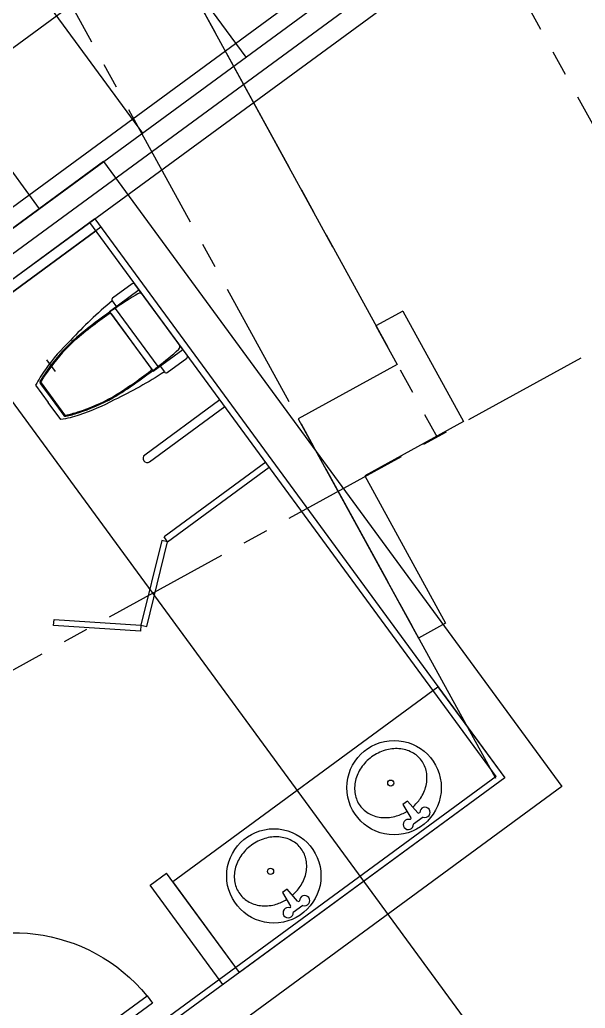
# Model space of a CAD drawing. Header units: millimetres. Extents: x 75184266 to 76346726, y -35077925 to -33679385.
# Drawn here: x 75439953 to 75442712, y -34539773 to -34534952 of the extents above; entities that cross this region are included whole.
import ezdxf

# ---------------------------------------------------------------- set-up
doc = ezdxf.new("R2010")
doc.units = ezdxf.units.MM
doc.header["$LTSCALE"] = 50
doc.header["$MEASUREMENT"] = 0
doc.linetypes.add('CENTER', pattern=[2, 1.25, -0.25, 0.25, -0.25])
doc.linetypes.add('XR-지하3층$0$H', pattern=[1.3, 0.8, -0.5])
doc.layers.get('0').update_dxf_attribs({"linetype": 'CONTINUOUS'})
for name, color, linetype in [('CEN', 1, 'CENTER'), ('XR-지하3층$0$1712-PL$0$DOOR', 4, 'CONTINUOUS'), ('XR-지하3층$0$W1', 3, 'CONTINUOUS'), ('XR-지하3층$0$XR-1F-PLAN$0$A-EQP1', 1, 'CONTINUOUS'), ('XR-지하3층$0$XR-1F-PLAN$0$A-FIN6', 6, 'CONTINUOUS')]:
    doc.layers.add(name, color=color, linetype=linetype)
doc.layers.add('건축', color=8, linetype='CONTINUOUS', plot=False)

# ---------------------------------------------------------------- blocks, each defined once
blk = doc.blocks.new('XR-지하3층$0$XR-1F-PLAN$0$좌변기')
at = {"layer": 'XR-지하3층$0$XR-1F-PLAN$0$A-EQP1'}
for points in [[(-544.4, 76.1), (-544.4, 111.1, 0.414214), (-554.4, 121.1), (-672.4, 121.1, 0.414214), (-682.4, 111.1), (-682.4, -318.9, 0.414214), (-672.4, -328.9), (-554.4, -328.9, 0.414214), (-544.4, -318.9), (-544.4, -283.9)], [(-544.4, 111.1, -0.030636), (-266.4, 76.4, -0.045977), (-84.4, 34, -0.042274), (0, 0), (0, -103.9)], [(-534.4, -281, 0.029867), (-267.6, -275, 0.046073), (-88, -233.1, 0.030504), (-29.1, -210.9, 0.291302), (-23.5, -202.3), (-23.5, -105), (-23.5, -7.6, 0.291302), (-29.1, 0.9, 0.030504), (-88, 23.2, 0.046073), (-267.6, 65.1, 0.029888), (-534.4, 71.1)], [(-544.4, -318.9, 0.030636), (-266.4, -284.2, 0.045977), (-84.4, -241.8, 0.042274), (0, -207.9), (0, -103.9)]]:
    blk.add_lwpolyline(points, format="xyb", dxfattribs=at)
blk.add_lwpolyline([(-502.4, -283.9), (-502.4, 76.1), (-682.4, 76.1), (-682.4, -283.9)], close=True, dxfattribs=at)
for points in [[(-667.3, 63.6, 0.336088), (-682.4, 48), (-682.4, -255.8, 0.369332), (-666.2, -272.8, 0.014927), (-534.4, -281), (-534.4, 71.1, 0.014968)], [(-495.6, 67.3, 0.408431), (-504.4, 58.3), (-504.6, -105), (-504.4, -268.2, 0.408431), (-495.6, -277.2, 0.024723), (-268.1, -270.1, 0.046051), (-89.5, -228.4, 0.030519), (-31.2, -206.3, 0.289645), (-28.5, -202.3), (-28.5, -105), (-28.5, -7.7, 0.289645), (-31.2, -3.6, 0.030519), (-89.5, 18.4, 0.046051), (-268.1, 60.1, 0.024723)]]:
    blk.add_lwpolyline(points, format="xyb", close=True, dxfattribs=at)
blk = doc.blocks.new('XR-지하3층$0$XR-1F-PLAN$0$1LAVA01')
at = {"layer": 'XR-지하3층$0$XR-1F-PLAN$0$A-EQP1'}
for p, q in [((-29.3, -30), (29.3, -30)), ((-29.3, -58), (-26.2, -58)), ((-21.2, -62.5), (-14, -139)), ((14, -139), (21.2, -62.5)), ((26.2, -58), (29.3, -58)), ((-14, -139), (14, -139))]:
    blk.add_line(p, q, dxfattribs=at)
blk.add_lwpolyline([(-17.7, -100.2, 0.064435), (-72.5, -111.9, 0.091719), (-131.5, -145.8, 0.103599), (-172.4, -198.4, 0.113912), (-186, -257.5, 0.113912), (-172.4, -316.6, 0.103599), (-131.5, -369.2, 0.091719), (-72.5, -403.1, 0.084785), (0, -415.5, 0.084785), (72.5, -403.1, 0.091719), (131.5, -369.2, 0.103599), (172.4, -316.6, 0.113912), (186, -257.5, 0.113912), (172.4, -198.4, 0.103599), (131.5, -145.8, 0.091719), (72.5, -111.9, 0.064435), (17.7, -100.2, 0.084785)], format="xyb", dxfattribs=at)
for centre, radius in [((0, -230), 230), ((0, -257.5), 15)]:
    blk.add_circle(centre, radius, dxfattribs=at)
for centre, radius, start, end in [((-50, -44), 25, 34.0558, 325.9442), ((50, -44), 25, 214.0558, 145.9442), ((-26.2, -63), 5, 5.3909, 90), ((26.2, -63), 5, 90, 174.6091)]:
    blk.add_arc(centre, radius, start, end, dxfattribs=at)
blk = doc.blocks.new('XR-지하3층$0$1712-PL$0$FSD1000')
at = {"layer": 'XR-지하3층$0$1712-PL$0$DOOR', "color": 9}
for p, q in [((25, -101.3, 0), (865, -101.3, 0)), ((40, -146.3, 0), (850, -146.3, 0))]:
    blk.add_line(p, q, dxfattribs=at)
at = {"layer": 'XR-지하3층$0$1712-PL$0$DOOR', "elevation": 0}
for points in [[(25, 738.7), (25, -101.3), (70, -101.3), (70, 738.7)], [(-5, -251.3), (-5, -101.3), (25, -101.3), (25, -146.3), (40, -146.3), (40, -251.3)], [(895, -251.3), (895, -101.3), (865, -101.3), (865, -146.3), (850, -146.3), (850, -251.3)]]:
    blk.add_lwpolyline(points, close=True, dxfattribs=at)
at = {"layer": 'XR-지하3층$0$1712-PL$0$DOOR', "color": 9}
blk.add_arc((25, -101.3, 0), 840, 360, 86.9291, dxfattribs=at)
blk = doc.blocks.new('XR-지하3층$0$A$C0D98130B')
at = {"layer": 'XR-지하3층$0$W1', "ltscale": 0.5}
for p, q in [((-2369.7, 1629.6, 0), (270.8, 3566.8, 0)), ((-2090.2, 1586.7, 0), (389.1, 3405.5, 0)), ((-2369.7, 1629.6, 0), (-133.8, -1418.1, 0)), ((-2090.2, 1586.7, 0), (-90.8, -1138.6, 0)), ((-90.8, -1138.6, 0), (2227.1, 562, 0)), ((-133.8, -1418.1, 0), (2506.7, 519, 0)), ((928.8, 353.6, 0), (848.2, 294.5, 0)), ((1283.8, -130.1, 0), (928.8, 353.6, 0)), ((1203.1, -189.3, 0), (848.2, 294.5, 0))]:
    blk.add_line(p, q, dxfattribs=at)
at = {"layer": 'XR-지하3층$0$W1', "ltscale": 100}
blk.add_line((-293.7, -862.1, 0), (-90.9, -1138.6, 0), dxfattribs=at)
at = {"layer": 'XR-지하3층$0$XR-1F-PLAN$0$A-EQP1'}
for p, q in [((-1208.3, 435.3, 0), (-712.4, 799.1, 0)), ((-694.7, 774.9, 0), (-1190.5, 411.1, 0)), ((-694.7, 774.9, 0), (-712.4, 799.1, 0))]:
    blk.add_line(p, q, dxfattribs=at)
at = {"layer": 'XR-지하3층$0$XR-1F-PLAN$0$A-EQP1', "elevation": 0}
for points in [[(-167.7, 1190), (-268.6, 777.2), (-239.5, 770), (-138.6, 1182.9)], [(-692.7, 804.8), (-268.6, 777.2), (-270.6, 747.2), (-694.7, 774.9)]]:
    blk.add_lwpolyline(points, close=True, dxfattribs=at)
blk.add_lwpolyline([(-1431.6, 739.7), (-1064.7, 1008.8, -1), (-1041, 976.6), (-1407.9, 707.4)], format="xyb", dxfattribs=at)
at = {"layer": 'XR-지하3층$0$XR-1F-PLAN$0$A-EQP1', "linetype": 'Continuous', "elevation": 0}
blk.add_lwpolyline([(-90.9, -1138.6), (1203.1, -189.3), (877.8, 254.2), (-416.2, -695.1)], close=True, dxfattribs=at)
at = {"layer": 'XR-지하3층$0$XR-1F-PLAN$0$A-FIN6'}
for p, q in [((-2060.6, 1546.4, 0), (-609.3, 2611.1, 0)), ((-585.1, 2628.9, 0), (-2036.4, 1564.1, 0)), ((-84.4, -1096.6, 0), (-2066, 1604.4, 0)), ((-84.4, -1096.6, 0), (2209.4, 586.2, 0))]:
    blk.add_line(p, q, dxfattribs=at)
at = {"rotation": 126.293795718509}
blk.add_blockref('XR-지하3층$0$1712-PL$0$FSD1000', (2083.5, 586.7, 0), dxfattribs=at)
at = {"layer": 'XR-지하3층$0$XR-1F-PLAN$0$A-EQP1', "xscale": -0.9999999999999996, "rotation": 216.2644652505396}
blk.add_blockref('XR-지하3층$0$XR-1F-PLAN$0$좌변기', (-1106.8, 1450.6, 0), dxfattribs=at)
at = {"layer": 'XR-지하3층$0$XR-1F-PLAN$0$A-EQP1', "linetype": 'Continuous', "extrusion": (-4.95176e-11, -5.53307e-11, -1), "zscale": -0.9999999999999998, "rotation": 143.7348703911819}
for p in [(-839.9, -393.7, 0), (-253.3, -824.1, 0)]:
    blk.add_blockref('XR-지하3층$0$XR-1F-PLAN$0$1LAVA01', p, dxfattribs=at)

msp = doc.modelspace()

# ---------------------------------------------------------------- hatches: boundary and pattern name
at = {"layer": '건축', "ltscale": 100}
h = msp.add_hatch(dxfattribs=at)
h.set_pattern_fill('NET', color=256, scale=5000, angle=36.2507)
h.set_pattern_definition([(306.265, (75446750.14, -34523876.16), (503.93, 369.702), []), (36.265, (75446750.14, -34523876.16), (-369.702, 503.93), [])])
h.paths.add_polyline_path([(75436940.7, -34535177.7), (75440285.6, -34532725.3), (75445329.1, -34530249.8), (75446236.4, -34529751.8), (75446533.2, -34530292.6), (75446796.2, -34530148.3), (75446092.4, -34528865.8), (75443568.6, -34525425), (75442596.1, -34524409.4), (75444031.4, -34523606), (75448225.3, -34520529.9), (75449171.6, -34521820.1), (75445370.2, -34524608.2), (75445265.8, -34525287.3), (75446353.6, -34526770.3), (75446829.4, -34526421.4), (75447472.2, -34527382.3), (75447036.7, -34527701.7), (75448967.8, -34530334.4), (75448379.8, -34530765.7), (75447423.2, -34531290.7), (75447277.4, -34531025), (75447014.4, -34531169.3), (75447208.3, -34531522.7), (75442342.9, -34534192.9), (75438359.7, -34537113.2)])

# ---------------------------------------------------------------- linework, layer by layer
at = {"layer": 'CEN', "ltscale": 10}
for points in [[(75439306.7, -34529190.7), (75443216.3, -34536314.4)], [(75438079.4, -34529864.3), (75441989, -34536987.9)], [(75437597.2, -34530128.9), (75441899, -34537967)], [(75445320.3, -34535159.7), (75439513, -34538346.8)]]:
    msp.add_lwpolyline(points, dxfattribs=at)
at = {"layer": '건축', "ltscale": 0.5}
for p, q in [((75442342.9, -34534192.9, 0), (75437721.9, -34537580.8, 0)), ((75442450.6, -34534362, 0), (75438001.4, -34537623.8, 0)), ((75440128.1, -34536666.9, 0), (75440086.3, -34536610, 0))]:
    msp.add_line(p, q, dxfattribs=at)
at = {"layer": '건축', "ltscale": 100}
msp.add_line((75442396.7, -34534277.4, 0), (75437781, -34537661.5, 0), dxfattribs=at)
at = {"layer": '건축'}
for p, q in [((75441822.2, -34536372.3), (75441690.7, -34536444.4)), ((75441822.2, -34536372.3), (75442118.1, -34536911.4)), ((75441690.7, -34536444.4), (75441794.2, -34536632.9)), ((75441794.2, -34536632.9), (75441312, -34536897.5)), ((75441312, -34536897.5), (75441899, -34537967)), ((75442118.1, -34536911.4), (75441635.9, -34537176)), ((75441635.9, -34537176), (75442030.5, -34537894.9)), ((75442030.5, -34537894.9), (75441899, -34537967))]:
    msp.add_line(p, q, dxfattribs=at)
msp.add_lwpolyline([(75405276.9, -34489566.3), (75448341.7, -34548305.9), (75437440.5, -34556298), (75442666.2, -34563425.7), (75410966.7, -34586666.1), (75425132.9, -34605988.5), (75479241.4, -34566318.9), (75534889.6, -34642222)], dxfattribs=at)
at = {"layer": '건축', "linetype": 'XR-지하3층$0$H', "ltscale": 50}
msp.add_lwpolyline([(75438953.1, -34531456.2), (75441794.2, -34536632.9), (75441312, -34536897.5), (75444213.2, -34542183.7), (75446476.9, -34546308.4), (75447603.4, -34545690.1), (75448289, -34546939.4), (75455232.1, -34543128.8), (75453350.9, -34539701.1), (75454402.8, -34539123.8), (75450621.2, -34532233.3)], dxfattribs=at)

# ---------------------------------------------------------------- block references
at = {"layer": '건축', "ltscale": 0.5, "xscale": -1, "rotation": 72.53025961178537}
msp.add_blockref('XR-지하3층$0$A$C0D98130B', (75441205.4, -34538393.3, 0), dxfattribs=at)

doc.saveas('drawing.dxf')
